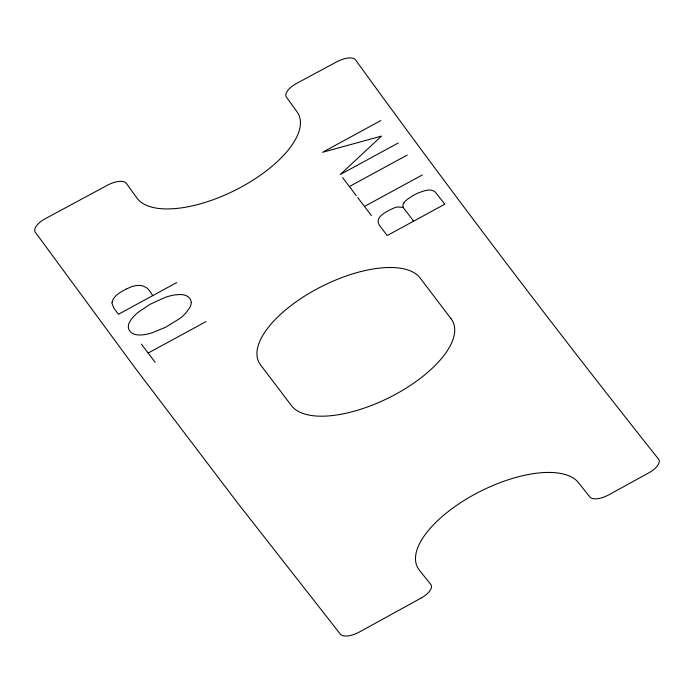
<?xml version="1.0" encoding="UTF-8"?>
<svg xmlns="http://www.w3.org/2000/svg" width="694" height="694" viewBox="0 0 694 694"><rect width="100%" height="100%" fill="white"/><g stroke="black" fill="none" stroke-linecap="round" stroke-linejoin="round"><path stroke-width="1.04" d="M112.072 302.237L112.94 299.661A18.938 8.241 -26.5 0 1 114.926 296.806A13.438 5.847 -26.5 0 1 117.572 294.334L118.032 293.978A18.252 7.946 -26.5 0 1 122.101 291.307A41.909 18.244 -26.5 0 1 126.976 288.721M404.055 202.631L402.91 204.869L403.075 207.306L413.572 221.065L413.234 220.623M380.859 120.556L322.554 152.281L381.474 136.111L340.26 174.541L398.261 142.981M349.368 186.547L407.239 155.066M176.684 282.597L118.466 314.269L115.204 309.975A112.046 48.762 -26.5 0 1 113.564 307.433L111.994 303.339A27.847 12.119 -26.5 0 1 112.072 302.246M364.463 206.43L422.334 174.949M148.152 353.064L206.023 321.582M126.976 288.713L130.845 287.012A14.895 6.48 -26.5 0 1 135.59 285.694A17.541 7.634 -26.5 0 1 137.334 285.442L140.587 285.486A53.282 23.188 -26.5 0 1 143.597 286.24L146.382 287.637A66.268 28.844 -26.5 0 1 148.733 289.797A104.065 45.292 -26.5 0 1 150.676 292.339L152.68 295.523M403.075 207.306L397.228 207.003A9.143 3.982 -26.5 0 0 394.261 207.888C388.05 210.776 373.372 216.84 379.696 225.671L387.183 235.544L444.785 204.21L435.259 192.03A25.184 10.957 -26.5 0 0 431.998 190.39A12.7 5.526 -26.5 0 0 426.888 190.269A24.984 10.87 -26.5 0 0 420.191 192.238A17.177 7.478 -26.5 0 0 413.459 195.344M342.593 177.612L356.308 195.691M357.688 197.504L371.403 215.582M141.376 344.129L155.1 362.207M404.099 202.631A15.728 6.845 -26.5 0 1 408.115 198.831A35.012 15.233 -26.5 0 1 413.485 195.37M191.232 302.506L191.206 303.269A28.367 12.345 -26.5 0 1 189.887 307.407L185.853 312.994A31.811 13.845 -26.5 0 1 179.841 318.485L165.701 327.195L151.899 332.886A31.785 13.837 -26.5 0 1 145.02 334.525A29.382 12.787 -26.5 0 1 142.331 334.872L141.064 334.959A26.971 11.737 -26.5 0 1 135.59 334.577C131.331 333.866 127.375 329.763 128.451 325.243A27.578 11.998 -26.5 0 1 130.246 320.932L130.854 320.003A30.519 13.281 -26.5 0 1 133.092 317.149A32.332 14.071 -26.5 0 1 137.889 312.517L149.843 304.414L165.189 297.362A31.967 13.915 -26.5 0 1 174.871 294.941L178.757 294.56A27.595 12.015 -26.5 0 1 184.127 294.976C187.727 295.67 191.24 298.62 191.232 302.506M420.894 598.193L359.423 632A16.561 7.209 -26.5 0 1 340.39 634.212L236.446 501.45L134.749 367.464L35.316 232.247A16.561 7.209 -26.5 0 1 45.596 218.506L107.457 185.22A16.561 7.209 -26.5 0 1 126.282 183.285L136.961 198.059A91.105 39.653 -26.5 0 0 240.497 187.458A91.105 39.653 -26.5 0 0 297.075 111.881L286.396 97.117A16.561 7.209 -26.5 0 1 296.685 83.375L336.72 61.835A16.561 7.209 -26.5 0 1 355.545 59.901C453.581 195.231 554.653 328.357 658.597 459.202A16.561 7.209 -26.5 0 1 648.699 472.9L608.924 494.779A16.561 7.209 -26.5 0 1 589.891 496.991L578.458 482.634A91.105 39.653 -26.5 0 0 473.768 494.805A91.105 39.653 -26.5 0 0 419.358 570.138L430.783 584.495A16.561 7.209 -26.5 0 1 420.894 598.193M451.1 318.806L420.156 278.034A91.105 39.653 -26.5 0 0 316.03 289.424A91.105 39.653 -26.5 0 0 260.536 364.879L291.48 405.652A91.105 39.653 -26.5 0 0 395.606 394.27A91.105 39.653 -26.5 0 0 451.1 318.806"/></g></svg>
